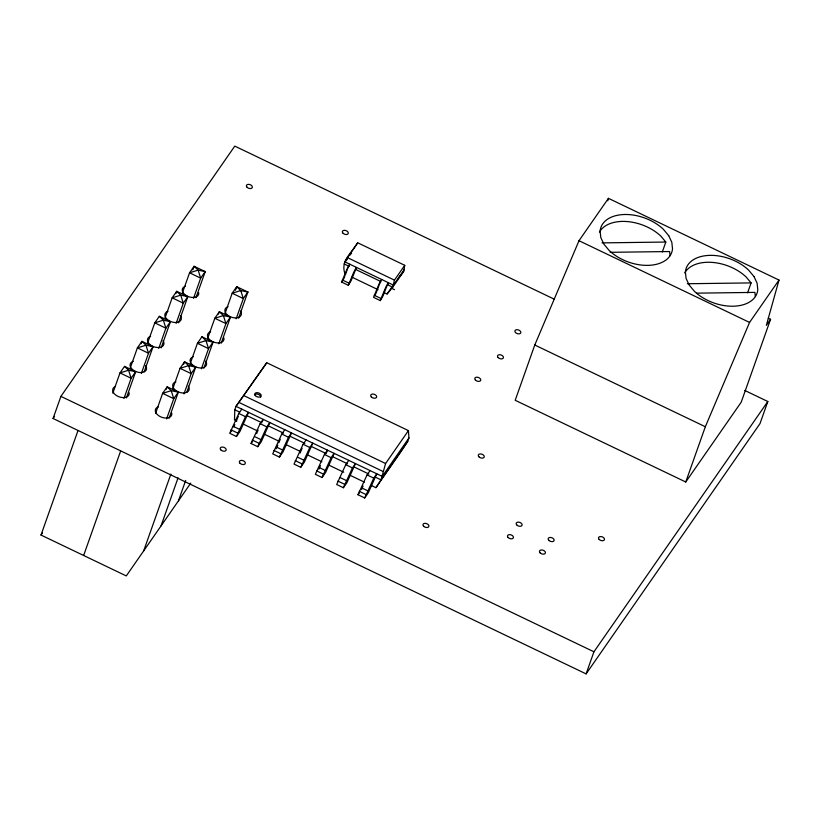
<?xml version="1.0" encoding="UTF-8"?>
<svg xmlns="http://www.w3.org/2000/svg" width="820" height="820" viewBox="0 0 820 820"><rect width="100%" height="100%" fill="white"/><g stroke="black" fill="none" stroke-linecap="round" stroke-linejoin="round"><path stroke-width="1.23" d="M371.337 485.471L375.939 487.674L400.683 452.056L407.724 441.437L408.944 437.982L408.442 430.623L266.746 362.737L236.016 406.351L234.797 409.805L234.489 419.901L236.796 421.008M383.657 292.361L387.06 293.99L392.718 287.205L403.676 271.44L404.742 265.311L357.663 242.761C352.087 252.488 339.952 261.221 345.087 273.88M408.442 430.623L385.584 463.525L381.023 479.864L375.939 487.674M404.742 265.311L394.451 280.132L392.718 287.205L387.686 284.796L386.999 285.78L382.909 296.153L380.255 300.581L373.53 297.363L378.256 285.944A4.705 0.615 -64.4 0 1 380.787 280.84L381.7 279.507M607.753 200.787L608.44 198.337L779 280.061L766.351 325.356L770.564 319.298L768.258 318.191M744.745 390.443L767.827 401.503L759.996 423.612L586.105 673.886L53.074 418.497L60.905 396.388L234.786 146.114L554.381 299.238M190.773 483.103L126.29 575.917L41 535.05L77.972 430.643M112.832 393.139L119.997 372.915L124.537 366.386L135.659 371.716L126.393 397.884M130.226 368.108L137.381 347.885L141.922 341.356L153.053 346.686L144.207 371.665M141.081 343.734L141.922 341.356L145.96 345.21L148.512 353.225L141.358 373.438M123.963 398.469L131.128 378.245L135.659 371.716L128.566 370.24L119.997 372.915L131.128 378.245L128.566 370.24L124.537 366.386M147.61 343.078L154.775 322.865L159.316 316.325L170.437 321.665L161.171 347.823M165.004 318.047L172.159 297.834L176.7 291.305L187.831 296.635L178.565 322.793M175.859 293.683L176.7 291.305L180.738 295.149L183.29 303.164L176.126 323.387M83.64 555.478L120.612 451.072M158.742 348.408L165.896 328.195L170.437 321.665L163.344 320.179L154.775 322.865L165.896 328.195L163.344 320.179L159.316 316.325M182.388 293.027L189.553 272.804L194.084 266.274L205.215 271.604L195.949 297.773M192.823 269.841L194.084 266.274L198.122 270.128L200.674 278.134L193.52 298.357M155.482 413.567L162.637 393.354L167.177 386.814L178.309 392.155L169.043 418.313M166.337 389.192L167.177 386.814L171.216 390.668L173.768 398.684L166.603 418.897M172.866 388.536L180.031 368.323L184.561 361.794L195.693 367.124L186.847 392.093M183.721 364.172L184.561 361.794L188.6 365.638L191.152 373.654L183.998 393.866M190.26 363.506L197.415 343.293L201.956 336.764L213.077 342.094L203.821 368.252M207.644 338.486L214.809 318.262L219.34 311.733L230.471 317.063L221.205 343.231M218.499 314.111L219.34 311.733L223.378 315.587L225.93 323.592L218.776 343.816M201.382 368.846L208.546 348.623L213.077 342.094L205.994 340.607L197.415 343.293L208.546 348.623L205.994 340.607L201.956 336.764M225.039 313.455L232.193 293.232L236.734 286.703L247.855 292.033L238.589 318.201M235.463 290.27L236.734 286.703L240.762 290.557L243.325 298.572L236.16 318.785M143.674 550.886L170.878 474.083M161.058 525.856L178.063 477.855M178.452 500.825L185.679 480.428M241.808 409.118L238.794 413.454L229.733 433.288L236.447 436.506L240.034 431.33L248.521 412.337L245.508 416.673L236.447 436.506M257.767 446.715L266.838 426.892L269.841 422.556L261.354 441.539L257.767 446.715L251.053 443.497L260.114 423.673L263.128 419.338L262.318 421.644M284.786 429.711L281.772 434.046L272.712 453.88L279.425 457.099L283.013 451.922L291.5 432.929L288.496 437.265L279.425 457.099M348.346 285.298L353.071 273.87A4.705 0.615 -64.4 0 1 355.603 268.776L356.515 267.443L351.011 280.87L348.346 285.298L341.632 282.08L346.358 270.661A4.705 0.615 -64.4 0 1 348.889 265.557L349.802 264.224L347.649 268.601M345.271 275.12L347.28 269.462M306.106 439.93L303.092 444.266L294.031 464.089L300.745 467.308L304.343 462.131L312.82 443.148L309.816 447.484L300.745 467.308M377.169 290.403L379.26 284.54M311.6 446.603L326.206 453.603L327.426 450.149L324.423 454.485L315.351 474.308L322.065 477.527L325.663 472.351L334.15 453.368L331.136 457.693L322.065 477.527M380.255 300.581L384.969 289.152A4.705 0.615 -64.4 0 1 387.501 284.058L388.413 282.726L387.686 284.796M348.756 460.358L345.743 464.694L336.671 484.528L343.385 487.736L346.983 482.57L355.47 463.577L352.457 467.912L343.385 487.736M364.705 497.955L373.776 478.132L376.79 473.796L368.303 492.779L364.705 497.955L357.991 494.737L367.063 474.913L370.076 470.577M608.44 198.337L579.002 240.711L534.773 345.015L515.196 400.283L685.756 481.996L741.208 402.189L770.564 319.298M662.293 251.996L665.819 242.043L660.971 236.252A37.556 23.483 19.5 0 0 599.451 232.101M586.105 673.886L593.936 651.787L767.827 401.503M747.573 292.853L751.099 282.91L746.251 277.109A37.556 23.483 19.5 0 0 684.731 272.957M685.756 481.996L705.333 426.738L749.562 322.424L779 280.061M376.79 291.489L375.252 294.79M344.769 276.545L344.297 277.652M233.823 426.933L234.817 424.575M236.303 421.049L238.292 416.345M256.629 433.616L258.126 430.09M276.299 448.704L277.795 445.168M278.79 442.82L280.276 439.284M300.11 453.029L302.098 448.325M318.939 469.132L320.435 465.606M361.589 489.571L363.075 486.034M379.445 284.109L380.09 282.869M343.928 278.421L343.549 279.169M357.663 242.761L344.769 261.805L393.457 285.135L404.404 269.37M343.17 279.825L341.632 282.08M375.068 295.108L374.73 295.63M53.074 418.497L54.54 416.396M41 535.05L42.445 532.969M408.944 437.982L382.243 476.41L236.016 406.351L266.746 362.737M346.091 260.924L347.454 258.956M350.191 255.01L351.565 253.042M230.451 432.253L231.886 430.182M251.053 443.497L252.488 441.426M380.285 282.562L380.972 281.578L355.788 269.513M387.06 293.99L391.171 288.076L394.533 289.685M357.991 494.737L359.426 492.666M407.724 441.437L381.023 479.864L375.57 477.25M398.335 278.267L403.676 271.44M602.024 242.884L665.819 242.043M610.162 252.314L669.622 251.535L670.063 255.707M687.303 283.74L751.099 282.91M696.713 293.16L754.902 292.391L755.343 296.563M579.002 240.711L749.562 322.424M534.773 345.015L705.333 426.738M347.362 257.582L394.451 280.132M344.031 263.886L349.074 266.295M351.893 277.139L377.989 289.644M342.37 279.999L349.084 283.218M374.268 295.292L380.982 298.5M243.888 395.64L385.584 463.525M238.958 402.425L382.919 471.408M234.797 409.805L239.624 412.111M247.302 415.791L261.908 422.792M268.622 426.01L283.566 433.165M290.28 436.383L304.886 443.384M332.92 456.822L347.526 463.812M354.24 467.031L368.846 474.032M238.794 413.454L245.508 416.673M260.114 423.673L266.838 426.892M281.772 434.046L288.496 437.265M303.092 444.266L309.816 447.484M324.423 454.485L331.136 457.693M345.743 464.694L352.457 467.912M367.063 474.913L373.776 478.132M242.546 423.766L257.49 430.92M264.388 434.231L279.343 441.396M286.241 444.696L300.038 451.307M306.936 454.618L321.891 461.783M328.789 465.083L343.734 472.248M349.484 475.005L364.439 482.16M233.331 426.4L240.045 429.618M254.651 436.619L261.365 439.838M276.309 446.992L283.023 450.211M297.629 457.211L304.343 460.43M318.949 467.431L325.663 470.649M340.269 477.64L346.993 480.858M361.599 487.859L368.313 491.077M230.953 429.834L237.667 433.052M252.273 440.043L258.987 443.261M273.931 450.426L280.645 453.644M295.251 460.635L301.965 463.853M316.571 470.854L323.285 474.073M337.891 481.073L344.605 484.292M359.211 491.282L365.935 494.501M60.905 396.388L593.936 651.787M171.79 413.157A8.579 5.361 19.5 0 1 160.443 416.734A8.579 5.361 19.5 0 1 158.496 406.792M129.14 392.729A8.579 5.361 19.5 0 1 118.48 396.603A8.579 5.361 19.5 0 1 114.8 386.794M188.282 386.107A8.579 5.361 19.5 0 1 185.258 392.831A8.579 5.361 19.5 0 1 174.137 388.946A8.579 5.361 19.5 0 1 175.89 381.761M145.642 365.669A8.579 5.361 19.5 0 1 142.618 372.403A8.579 5.361 19.5 0 1 131.497 368.518A8.579 5.361 19.5 0 1 133.24 361.333M205.676 361.077A8.579 5.361 19.5 0 1 202.653 367.811A8.579 5.361 19.5 0 1 191.531 363.916A8.579 5.361 19.5 0 1 193.274 356.741M163.036 340.638A8.579 5.361 19.5 0 1 160.002 347.372A8.579 5.361 19.5 0 1 148.881 343.488A8.579 5.361 19.5 0 1 150.634 336.303M223.952 338.076A8.579 5.361 19.5 0 1 212.616 341.643A8.579 5.361 19.5 0 1 210.658 331.71M180.421 315.618A8.579 5.361 19.5 0 1 177.397 322.352A8.579 5.361 19.5 0 1 166.275 318.457A8.579 5.361 19.5 0 1 168.018 311.272M240.455 311.016A8.579 5.361 19.5 0 1 237.431 317.75A8.579 5.361 19.5 0 1 226.299 313.865A8.579 5.361 19.5 0 1 228.052 306.68M198.696 292.617A8.579 5.361 19.5 0 1 187.36 296.184A8.579 5.361 19.5 0 1 185.412 286.252M254.518 394.84A3.321 2.081 19.5 0 1 258.3 394.348A3.321 2.081 19.5 0 1 260.668 397.187M153.053 346.686L148.512 353.225L137.381 347.885L145.96 345.21L153.053 346.686M187.831 296.635L183.29 303.164L172.159 297.834L180.738 295.149L187.831 296.635M205.215 271.604L200.674 278.134L189.553 272.804L198.122 270.128L205.215 271.604M178.309 392.155L173.768 398.684L162.637 393.354L171.216 390.668L178.309 392.155M195.693 367.124L191.152 373.654L180.031 368.323L188.6 365.638L195.693 367.124M230.471 317.063L225.93 323.592L214.809 318.262L223.378 315.587L230.471 317.063M247.855 292.033L243.325 298.572L232.193 293.232L240.762 290.557L247.855 292.033M754.01 276.555L748.691 270.2A37.556 23.483 19.5 0 0 709.71 255.368A37.556 23.483 19.5 0 0 685.397 271.922L686.073 278.39L689.179 285.032L694.489 291.377A37.556 23.483 19.5 0 0 733.48 306.208A37.556 23.483 19.5 0 0 757.793 289.665L757.106 283.187L754.01 276.555M668.73 235.688L663.411 229.344A37.556 23.483 19.5 0 0 624.43 214.502A37.556 23.483 19.5 0 0 600.117 231.055L600.793 237.533L603.899 244.165L609.209 250.52A37.556 23.483 19.5 0 0 648.2 265.352A37.556 23.483 19.5 0 0 672.513 248.798L671.826 242.33L668.73 235.688M220.826 449.872A3.095 1.937 19.5 0 0 225.961 450.457A3.095 1.937 19.5 0 0 222.784 447.064A3.095 1.937 19.5 0 0 220.826 449.872M342.965 233.177A3.095 1.937 19.5 0 0 348.1 233.761A3.095 1.937 19.5 0 0 344.923 230.358A3.095 1.937 19.5 0 0 342.965 233.177M423.591 526.184A3.095 1.937 19.5 0 0 428.716 526.758A3.095 1.937 19.5 0 0 425.539 523.365A3.095 1.937 19.5 0 0 423.591 526.184M475.405 380.029A3.095 1.937 19.5 0 0 480.54 380.613A3.095 1.937 19.5 0 0 477.363 377.22A3.095 1.937 19.5 0 0 475.405 380.029M247.015 187.206A3.095 1.937 19.5 0 0 252.15 187.79A3.095 1.937 19.5 0 0 248.972 184.387A3.095 1.937 19.5 0 0 247.015 187.206M599.133 539.396A3.095 1.937 19.5 0 0 604.268 539.97A3.095 1.937 19.5 0 0 601.091 536.577A3.095 1.937 19.5 0 0 599.133 539.396M239.983 463.218A3.095 1.937 19.5 0 0 245.118 463.802A3.095 1.937 19.5 0 0 241.941 460.399A3.095 1.937 19.5 0 0 239.983 463.218M478.9 456.771A3.095 1.937 19.5 0 0 484.036 457.355A3.095 1.937 19.5 0 0 480.858 453.952A3.095 1.937 19.5 0 0 478.9 456.771M498.119 357.551A3.095 1.937 19.5 0 0 503.244 358.135A3.095 1.937 19.5 0 0 500.067 354.742A3.095 1.937 19.5 0 0 498.119 357.551M515.503 332.52A3.095 1.937 19.5 0 0 520.638 333.104A3.095 1.937 19.5 0 0 517.461 329.712A3.095 1.937 19.5 0 0 515.503 332.52M540.093 552.803A3.095 1.937 19.5 0 0 545.228 553.387A3.095 1.937 19.5 0 0 542.051 549.984A3.095 1.937 19.5 0 0 540.093 552.803M548.785 540.288A3.095 1.937 19.5 0 0 553.92 540.872A3.095 1.937 19.5 0 0 550.743 537.469A3.095 1.937 19.5 0 0 548.785 540.288M516.784 524.954A3.095 1.937 19.5 0 0 521.92 525.538A3.095 1.937 19.5 0 0 518.742 522.145A3.095 1.937 19.5 0 0 516.784 524.954M508.092 537.469A3.095 1.937 19.5 0 0 513.228 538.053A3.095 1.937 19.5 0 0 510.05 534.65A3.095 1.937 19.5 0 0 508.092 537.469M371.327 396.88A3.095 1.937 19.5 0 0 376.462 397.464A3.095 1.937 19.5 0 0 373.284 394.071A3.095 1.937 19.5 0 0 371.327 396.88M255.44 395.681A3.321 2.081 19.5 0 0 260.945 396.306A3.321 2.081 19.5 0 0 257.541 392.667A3.321 2.081 19.5 0 0 255.44 395.681"/></g></svg>
